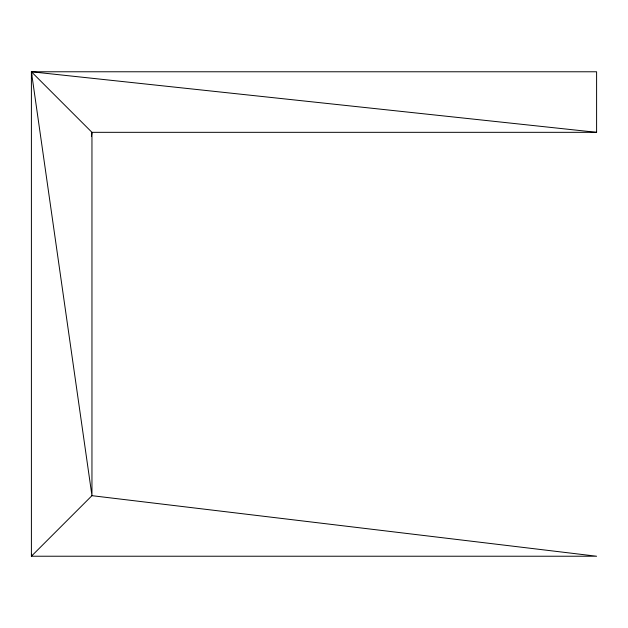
<?xml version="1.0" encoding="UTF-8"?>
<svg xmlns="http://www.w3.org/2000/svg" width="628" height="628" viewBox="0 0 628 628"><rect width="100%" height="100%" fill="white"/><g stroke="black" fill="none" stroke-linecap="round" stroke-linejoin="round"><path stroke-width="0.94" d="M31.675 554.288L31.4 556.227L596.6 556.227L91.955 495.673L31.4 556.227L31.4 71.773L596.6 71.773L596.6 132.327L91.955 132.327L31.4 71.773L31.738 75.682M91.405 136.205L91.955 132.327L91.955 495.673L31.4 71.773L596.6 132.327"/></g></svg>
